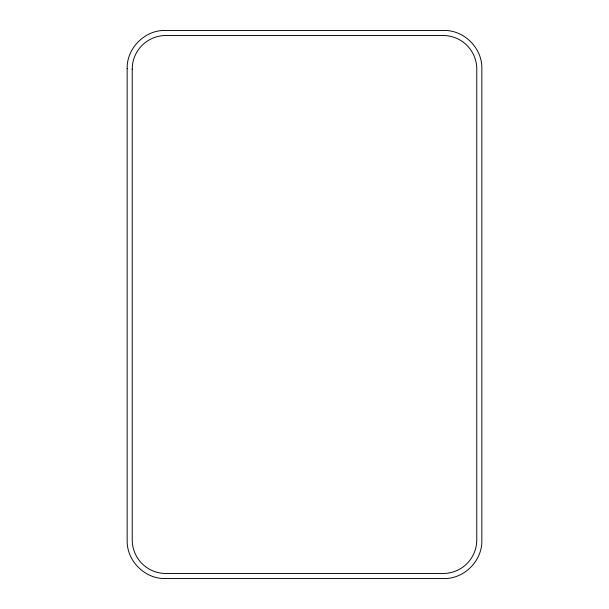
<?xml version="1.0" encoding="UTF-8"?>
<svg xmlns="http://www.w3.org/2000/svg" width="609" height="609" viewBox="0 0 609 609"><rect width="100%" height="100%" fill="white"/><g stroke="black" fill="none" stroke-linecap="round" stroke-linejoin="round"><path stroke-width="0.91" d="M127.159 68.482L127.159 540.518C126.687 560.836 144.866 579.014 165.191 578.55L443.809 578.55C464.134 579.014 482.313 560.836 481.841 540.518L481.841 68.482C482.313 48.164 464.134 29.986 443.809 30.45L165.191 30.45C144.866 29.986 126.687 48.164 127.159 68.482M132.229 69.114L132.229 539.886A33.594 33.594 0 0 0 165.823 573.48L443.177 573.48A33.594 33.594 0 0 0 476.771 539.886L476.771 69.114A33.594 33.594 0 0 0 443.177 35.52L165.823 35.52A33.594 33.594 0 0 0 132.229 69.114"/></g></svg>
